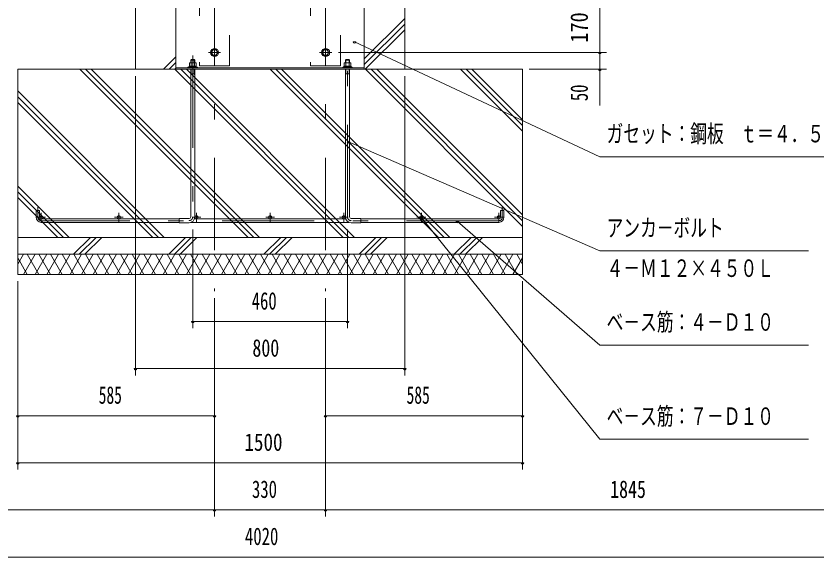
# Model space of a CAD drawing. Units: millimetres, scale not verified. Extents: x -32712 to 32715, y -14700 to 14700.
# Drawn here: x 19897 to 28218, y -4592 to 1038 of the extents above; entities that cross this region are included whole.
import ezdxf
from ezdxf.enums import TextEntityAlignment as Align

# ---------------------------------------------------------------- set-up
doc = ezdxf.new("R2010")
doc.units = ezdxf.units.MM
doc.header["$LTSCALE"] = 80
doc.linetypes.add('USER2', pattern=[10, 4, -6])
doc.linetypes.add('USER3', pattern=[24, 12, -5, 2, -5])
for name, color, linetype, lineweight in [('0-6_2-02BOLD', 7, 'Continuous', 18), ('0-7_2-12HIDDEN', 3, 'USER2', 18), ('0-8_2-22CENTER', 3, 'USER3', 18), ('0-9_2-42THIN', 4, 'Continuous', 18), ('0-A_2-52DIM', 3, 'Continuous', 18), ('0-B_2-62HATCH', 2, 'Continuous', 18)]:
    doc.layers.add(name, color=color, linetype=linetype, lineweight=lineweight)
doc.styles.add('ＭＳ ゴシック', font='')
doc.styles.get('ＭＳ ゴシック').set_extended_font_data('MS Gothic')

msp = doc.modelspace()

# ---------------------------------------------------------------- linework, layer by layer
at = {"layer": '0-6_2-02BOLD'}
for p, q in [((21559.85, 1357.9), (21559.85, 482.9)), ((23939.86, 1357.9), (23939.86, 482.9)), ((21748.86, 584.73), (21755.86, 577.73)), ((21685.86, 506.7), (21685.86, 498.65)), ((21717.68, 549.04), (21717.68, 517.2)), ((21724.36, 506.7), (21734.86, 517.2)), ((21745.36, 517.2), (21734.86, 506.7)), ((21752.03, 517.2), (21752.03, 549.04)), ((21772.48, 517.2), (21772.48, 506.7)), ((23307.23, 517.2), (23307.23, 506.7)), ((23373.73, 552.2), (23315.98, 552.2)), ((23327.68, 517.2), (23327.68, 549.04)), ((23344.86, 506.7), (23334.36, 517.2)), ((23344.86, 517.2), (23355.36, 506.7)), ((23362.04, 517.2), (23362.04, 549.04)), ((23365.86, 552.2), (23365.86, 577.73)), ((23393.86, 506.7), (23393.86, 498.65)), ((21559.85, 498.65), (23519.86, 498.65)), ((21713.86, -1053.6), (21713.86, 482.9)), ((21713.86, 435.65), (21755.86, 435.65)), ((21755.86, 482.9), (21755.86, -1053.6)), ((23323.86, -1053.6), (23323.86, 482.9)), ((23365.86, 435.65), (23323.86, 435.65)), ((23365.86, 482.9), (23365.86, -1053.6)), ((20159.86, -1074.6), (21594.86, -1074.6)), ((21594.86, -1071.1), (21696.36, -1071.1)), ((21752.03, -1074.6), (23327.69, -1074.6)), ((24919.86, -1074.6), (23484.86, -1074.6)), ((21594.86, -1109.6), (20159.86, -1109.6)), ((23363.26, -1109.6), (21716.46, -1109.6)), ((23484.86, -1109.6), (24919.86, -1109.6)), ((25164.86, -1267.1), (19914.86, -1267.1)), ((19914.86, -1442.1), (25164.86, -1442.1))]:
    msp.add_line(p, q, dxfattribs=at)
for points in [[(21139.86, 482.9), (21139.86, 1357.9), (15504.86, 1357.9)], [(23519.86, 482.9), (23519.86, 1357.9), (21559.85, 1357.9)], [(21748.86, 584.73), (21720.86, 584.73), (21713.86, 577.73)], [(23323.86, 552.2), (23323.86, 577.73), (23365.86, 577.73), (23358.86, 584.73), (23330.86, 584.73), (23323.86, 577.73)], [(21685.86, 506.7), (21783.86, 506.7), (21783.86, 498.65)], [(21772.48, 517.2), (21697.23, 517.2), (21697.23, 506.7)], [(21700.51, 517.2), (21700.51, 549.04), (21705.98, 552.2), (21763.73, 552.2), (21769.21, 549.04), (21769.21, 517.2)], [(21755.86, 552.2), (21755.86, 577.73), (21713.86, 577.73), (21713.86, 552.2)], [(23393.86, 506.7), (23295.86, 506.7), (23295.86, 498.65)], [(23307.23, 517.2), (23382.49, 517.2), (23382.49, 506.7)], [(23315.98, 552.2), (23310.5, 549.04), (23310.5, 517.2)], [(23373.73, 552.2), (23379.21, 549.04), (23379.21, 517.2)], [(20107.36, -1057.1), (20107.36, -987.1), (20142.36, -987.1), (20142.36, -1057.1)], [(24937.36, -1057.1), (24937.36, -987.1), (24972.36, -987.1), (24972.36, -1057.1)], [(21696.36, -1113.1), (21594.86, -1113.1), (21594.86, -1071.1)], [(23383.36, -1071.1), (23484.86, -1071.1), (23484.86, -1113.1), (23383.36, -1113.1)]]:
    msp.add_lwpolyline(points, dxfattribs=at)
for points in [[(21979.53, 628.15), (21996.71, 657.9), (21979.53, 687.65), (21945.18, 687.65), (21928.01, 657.9), (21945.18, 628.15)], [(23134.54, 628.15), (23151.71, 657.9), (23134.54, 687.65), (23100.18, 687.65), (23083.01, 657.9), (23100.18, 628.15)], [(19914.86, -1652.1), (19914.86, 482.9), (25164.86, 482.9), (25164.86, -1652.1)]]:
    msp.add_lwpolyline(points, close=True, dxfattribs=at)
for centre, radius in [((21962.36, 657.9), 42), ((21962.36, 657.9), 28.88), ((23117.36, 657.9), 42), ((23117.36, 657.9), 28.88), ((20159.86, -1057.1), 17.5), ((20966.61, -1057.1), 17.5), ((21773.36, -1057.1), 17.5), ((22539.86, -1057.1), 17.5), ((23306.36, -1057.1), 17.5), ((24113.11, -1057.1), 17.5), ((24919.86, -1057.1), 17.5)]:
    msp.add_circle(centre, radius, dxfattribs=at)
for centre, radius, start, end in [((21709.09, 538.96), 13.24, 49.5701, 90), ((21734.86, 503.98), 48.23, 69.13593, 110.86406), ((21760.62, 538.96), 13.24, 90, 130.42989), ((23319.09, 538.96), 13.24, 49.57011, 90), ((23344.86, 503.98), 48.23, 69.13594, 110.86407), ((23370.62, 538.96), 13.24, 90, 130.4299), ((20159.86, -1057.1), 52.5, 180, 270), ((21696.36, -1053.6), 59.5, 270, 0), ((21696.36, -1053.6), 17.5, 270, 0), ((23383.36, -1053.6), 59.5, 180, 270), ((23383.36, -1053.6), 17.5, 180, 270), ((24919.86, -1057.1), 52.5, 270, 0)]:
    msp.add_arc(centre, radius, start, end, dxfattribs=at)
at = {"layer": '0-7_2-12HIDDEN'}
msp.add_line((21806.43, 1357.9), (21806.43, 517.9), dxfattribs=at)
for points in [[(21806.43, 517.9), (22118.28, 517.9), (22118.28, 1357.9)], [(22961.43, 1357.9), (22961.43, 517.9), (23273.28, 517.9), (23273.28, 1357.9)]]:
    msp.add_lwpolyline(points, dxfattribs=at)
at = {"layer": '0-8_2-22CENTER'}
for p, q in [((21962.36, 7241.41), (21962.36, -1827.1)), ((23117.36, 7241.41), (23117.36, -1827.1)), ((21734.86, 626.73), (21734.86, -1053.6)), ((21899.36, 657.9), (22025.36, 657.9)), ((23054.36, 657.9), (23180.36, 657.9)), ((23344.86, -1053.6), (23344.86, 626.73)), ((20124.86, -1057.1), (20124.86, -952.1)), ((24954.86, -1057.1), (24954.86, -952.1)), ((20114.36, -1057.1), (20205.36, -1057.1)), ((20159.86, -1102.6), (20159.86, -1011.6)), ((20921.11, -1057.1), (21012.11, -1057.1)), ((20966.61, -1102.6), (20966.61, -1011.6)), ((21727.86, -1057.1), (21818.86, -1057.1)), ((21773.36, -1102.6), (21773.36, -1011.6)), ((22585.36, -1057.1), (22494.36, -1057.1)), ((22539.86, -1011.6), (22539.86, -1102.6)), ((23351.86, -1057.1), (23260.86, -1057.1)), ((23306.36, -1102.6), (23306.36, -1011.6)), ((24067.6, -1057.1), (24158.61, -1057.1)), ((24113.11, -1102.6), (24113.11, -1011.6)), ((24874.36, -1057.1), (24965.36, -1057.1)), ((24919.86, -1011.6), (24919.86, -1102.6)), ((24919.86, -1092.1), (20159.86, -1092.1))]:
    msp.add_line(p, q, dxfattribs=at)
for centre, radius, start, end in [((20159.86, -1057.1), 35, 180, 270), ((21696.36, -1053.6), 38.5, 270, 0), ((23383.36, -1053.6), 38.5, 180, 270), ((24919.86, -1057.1), 35, 270, 0)]:
    msp.add_arc(centre, radius, start, end, dxfattribs=at)
at = {"layer": '0-9_2-42THIN'}
for p, q in [((21719.11, 552.2), (21719.11, 582.98)), ((21750.61, 582.98), (21750.61, 552.2)), ((23329.11, 582.98), (23329.11, 552.2)), ((23360.61, 552.2), (23360.61, 582.98))]:
    msp.add_line(p, q, dxfattribs=at)
for points in [[(21713.86, 426.56), (21719.11, 435.65), (21719.11, 482.9)], [(21750.61, 482.9), (21750.61, 435.65), (21755.86, 426.56)], [(23323.86, 426.56), (23329.11, 435.65), (23329.11, 482.9)], [(23360.61, 482.9), (23360.61, 435.65), (23365.86, 426.56)]]:
    msp.add_lwpolyline(points, dxfattribs=at)
at = {"layer": '0-A_2-52DIM'}
for p, q in [((25969.86, 104.9), (25969.86, 1252.9)), ((23432.86, 767.96), (23404.86, 767.96)), ((23250.36, 657.9), (26039.86, 657.9)), ((25983.86, 657.9), (25955.86, 657.9)), ((26039.86, 482.9), (25234.86, 482.9)), ((25983.86, 482.9), (25955.86, 482.9)), ((21139.86, -2702.1), (21139.86, 412.9)), ((23939.86, -2702.1), (23939.86, 412.9)), ((23370.63, -272.9), (23342.63, -272.9)), ((25969.86, -1407.1), (23356.63, -272.9)), ((24132.56, -1064.65), (24104.56, -1064.65)), ((24502.04, -1100.3), (24474.04, -1100.3)), ((25969.86, -2387.1), (24488.04, -1100.3)), ((21734.86, -1183.1), (21734.86, -2212.1)), ((23344.86, -2212.1), (23344.86, -1183.1)), ((28139.86, -1407.1), (25969.86, -1407.1)), ((19914.86, -3682.1), (19914.86, -1722.1)), ((25164.86, -3682.1), (25164.86, -1722.1)), ((21962.36, -1897.1), (21962.36, -4172.1)), ((23117.36, -1897.1), (23117.36, -4172.1)), ((21748.86, -2142.1), (21720.86, -2142.1)), ((21734.86, -2142.1), (23344.86, -2142.1)), ((23358.86, -2142.1), (23330.86, -2142.1)), ((28139.86, -2387.1), (25969.86, -2387.1)), ((21153.86, -2632.1), (21125.86, -2632.1)), ((21139.86, -2632.1), (23939.86, -2632.1)), ((23953.86, -2632.1), (23925.86, -2632.1)), ((19928.86, -3122.1), (19900.86, -3122.1)), ((21962.36, -3122.1), (19914.86, -3122.1)), ((21976.36, -3122.1), (21948.36, -3122.1)), ((23131.36, -3122.1), (23103.36, -3122.1)), ((23117.36, -3122.1), (25164.86, -3122.1)), ((25178.86, -3122.1), (25150.86, -3122.1)), ((19928.86, -3612.1), (19900.86, -3612.1)), ((25164.86, -3612.1), (19914.86, -3612.1)), ((25178.86, -3612.1), (25150.86, -3612.1)), ((29574.86, -4102.1), (15504.86, -4102.1)), ((21976.36, -4102.1), (21948.36, -4102.1)), ((23131.36, -4102.1), (23103.36, -4102.1)), ((29574.86, -4592.1), (15504.86, -4592.1))]:
    msp.add_line(p, q, dxfattribs=at)
for points in [[(23418.86, 767.96), (25969.86, -427.1), (28769.85, -427.1)], [(24118.56, -1064.65), (25969.86, -3367.1), (28139.86, -3367.1)]]:
    msp.add_lwpolyline(points, dxfattribs=at)
for centre in [(23418.86, 767.96), (25969.86, 657.9), (25969.86, 482.9), (23356.63, -272.9), (24118.56, -1064.65), (24488.04, -1100.3), (21734.86, -2142.1), (23344.86, -2142.1), (21139.86, -2632.1), (23939.86, -2632.1), (19914.86, -3122.1), (21962.36, -3122.1), (23117.36, -3122.1), (25164.86, -3122.1), (19914.86, -3612.1), (25164.86, -3612.1), (21962.36, -4102.1), (23117.36, -4102.1)]:
    msp.add_arc(centre, 14, 180, 0, dxfattribs=at)
at = {"layer": '0-B_2-62HATCH'}
for p, q in [((23519.86, 592.4), (23939.86, 1012.4)), ((23939.86, 953), (23519.86, 533)), ((23529.16, 482.9), (23939.86, 893.6)), ((21430.46, 482.9), (21559.85, 612.29)), ((21559.85, 552.9), (21489.86, 482.9)), ((20560.61, 482.9), (22310.61, -1267.1)), ((22370.01, -1267.1), (20620.01, 482.9)), ((20679.4, 482.9), (22429.4, -1267.1)), ((21549.26, 482.9), (21559.85, 493.5)), ((23300.56, -1267.1), (21550.56, 482.9)), ((21609.95, 482.9), (23359.96, -1267.1)), ((23419.36, -1267.1), (21669.35, 482.9)), ((22540.51, 482.9), (24290.51, -1267.1)), ((24349.91, -1267.1), (22599.91, 482.9)), ((22659.3, 482.9), (24409.3, -1267.1)), ((25164.86, -1151.5), (23530.46, 482.9)), ((23589.85, 482.9), (25164.86, -1092.1)), ((25164.86, -1032.7), (23649.25, 482.9)), ((24520.41, 482.9), (25164.86, -161.55)), ((25164.86, -102.15), (24579.81, 482.9)), ((24639.2, 482.9), (25164.86, -42.75)), ((19914.86, 257.5), (21439.46, -1267.1)), ((21380.06, -1267.1), (19914.86, 198.1)), ((19914.86, 138.71), (21320.67, -1267.1)), ((20449.5, -1267.1), (19914.86, -732.45)), ((19914.86, -791.84), (20390.11, -1267.1)), ((20330.72, -1267.1), (19914.86, -851.24)), ((20495.42, -1442.1), (20670.41, -1267.1)), ((20729.81, -1267.1), (20554.81, -1442.1)), ((20614.21, -1442.1), (20789.21, -1267.1)), ((21485.37, -1442.1), (21660.36, -1267.1)), ((21719.76, -1267.1), (21544.76, -1442.1)), ((21604.16, -1442.1), (21779.16, -1267.1)), ((22475.31, -1442.1), (22650.31, -1267.1)), ((22709.71, -1267.1), (22534.71, -1442.1)), ((22769.11, -1267.1), (22594.11, -1442.1)), ((23465.26, -1442.1), (23640.26, -1267.1)), ((23699.66, -1267.1), (23524.66, -1442.1)), ((23759.06, -1267.1), (23584.06, -1442.1)), ((24455.21, -1442.1), (24630.21, -1267.1)), ((24689.61, -1267.1), (24514.61, -1442.1)), ((24574.01, -1442.1), (24749.01, -1267.1)), ((19914.86, -1543.72), (19973.53, -1442.1)), ((20013.95, -1652.1), (19914.86, -1480.47)), ((20094.78, -1442.1), (19973.53, -1652.1)), ((20013.95, -1442.1), (20135.19, -1652.1)), ((20094.78, -1652.1), (20216.02, -1442.1)), ((20256.43, -1652.1), (20135.18, -1442.1)), ((20337.26, -1442.1), (20216.01, -1652.1)), ((20256.43, -1442.1), (20377.68, -1652.1)), ((20337.26, -1652.1), (20458.5, -1442.1)), ((20498.92, -1652.1), (20377.68, -1442.1)), ((20579.75, -1442.1), (20458.5, -1652.1)), ((20620.16, -1652.1), (20498.92, -1442.1)), ((20700.99, -1442.1), (20579.75, -1652.1)), ((20741.41, -1652.1), (20620.16, -1442.1)), ((20822.23, -1442.1), (20700.99, -1652.1)), ((20862.65, -1652.1), (20741.41, -1442.1)), ((20943.48, -1442.1), (20822.23, -1652.1)), ((20983.89, -1652.1), (20862.65, -1442.1)), ((21064.72, -1442.1), (20943.48, -1652.1)), ((21105.14, -1652.1), (20983.89, -1442.1)), ((21185.97, -1442.1), (21064.72, -1652.1)), ((21226.38, -1652.1), (21105.14, -1442.1)), ((21307.21, -1442.1), (21185.96, -1652.1)), ((21347.63, -1652.1), (21226.38, -1442.1)), ((21428.46, -1442.1), (21307.21, -1652.1)), ((21468.87, -1652.1), (21347.63, -1442.1)), ((21549.7, -1442.1), (21428.46, -1652.1)), ((21468.86, -1442.1), (21590.11, -1652.1)), ((21549.69, -1652.1), (21670.94, -1442.1)), ((21711.36, -1652.1), (21590.11, -1442.1)), ((21792.18, -1442.1), (21670.94, -1652.1)), ((21711.36, -1442.1), (21832.6, -1652.1)), ((21792.18, -1652.1), (21913.43, -1442.1)), ((21953.84, -1652.1), (21832.6, -1442.1)), ((22034.67, -1442.1), (21913.43, -1652.1)), ((21953.84, -1442.1), (22075.09, -1652.1)), ((22034.67, -1652.1), (22155.91, -1442.1)), ((22196.33, -1652.1), (22075.09, -1442.1)), ((22277.16, -1442.1), (22155.91, -1652.1)), ((22196.33, -1442.1), (22317.57, -1652.1)), ((22277.16, -1652.1), (22398.4, -1442.1)), ((22438.82, -1652.1), (22317.57, -1442.1)), ((22519.64, -1442.1), (22398.4, -1652.1)), ((22560.06, -1652.1), (22438.82, -1442.1)), ((22640.89, -1442.1), (22519.64, -1652.1)), ((22560.06, -1442.1), (22681.31, -1652.1)), ((22640.89, -1652.1), (22762.14, -1442.1)), ((22802.55, -1652.1), (22681.31, -1442.1)), ((22883.37, -1442.1), (22762.13, -1652.1)), ((22802.54, -1442.1), (22923.79, -1652.1)), ((22883.37, -1652.1), (23004.62, -1442.1)), ((23045.04, -1652.1), (22923.79, -1442.1)), ((23125.86, -1442.1), (23004.62, -1652.1)), ((23045.03, -1442.1), (23166.28, -1652.1)), ((23125.86, -1652.1), (23247.1, -1442.1)), ((23287.52, -1652.1), (23166.28, -1442.1)), ((23368.35, -1442.1), (23247.1, -1652.1)), ((23287.52, -1442.1), (23408.77, -1652.1)), ((23368.35, -1652.1), (23489.59, -1442.1)), ((23530.01, -1652.1), (23408.77, -1442.1)), ((23610.84, -1442.1), (23489.59, -1652.1)), ((23530.01, -1442.1), (23651.25, -1652.1)), ((23610.84, -1652.1), (23732.08, -1442.1)), ((23772.5, -1652.1), (23651.25, -1442.1)), ((23853.32, -1442.1), (23732.08, -1652.1)), ((23772.5, -1442.1), (23893.74, -1652.1)), ((23853.32, -1652.1), (23974.57, -1442.1)), ((24014.99, -1652.1), (23893.74, -1442.1)), ((24095.81, -1442.1), (23974.57, -1652.1)), ((24014.98, -1442.1), (24136.22, -1652.1)), ((24095.81, -1652.1), (24217.05, -1442.1)), ((24257.47, -1652.1), (24136.22, -1442.1)), ((24338.3, -1442.1), (24217.05, -1652.1)), ((24257.47, -1442.1), (24378.72, -1652.1)), ((24338.3, -1652.1), (24459.54, -1442.1)), ((24499.96, -1652.1), (24378.71, -1442.1)), ((24580.79, -1442.1), (24459.54, -1652.1)), ((24499.96, -1442.1), (24621.2, -1652.1)), ((24580.79, -1652.1), (24702.03, -1442.1)), ((24742.45, -1652.1), (24621.2, -1442.1)), ((24823.27, -1442.1), (24702.03, -1652.1)), ((24742.45, -1442.1), (24863.69, -1652.1)), ((24823.27, -1652.1), (24944.52, -1442.1)), ((24984.93, -1652.1), (24863.69, -1442.1)), ((25065.76, -1442.1), (24944.52, -1652.1)), ((24984.93, -1442.1), (25106.17, -1652.1)), ((25065.76, -1652.1), (25164.86, -1480.45)), ((25164.86, -1543.74), (25106.17, -1442.1))]:
    msp.add_line(p, q, dxfattribs=at)

# ---------------------------------------------------------------- texts
at = {"layer": '0-A_2-52DIM', "color": 7, "style": 'ＭＳ ゴシック'}
for s, width, p in [('170', 0.85, (25899.86, 760.12)), ('50', 0.7, (25899.86, 151.5))]:
    msp.add_text(s, height=182.3, rotation=90, dxfattribs=dict(at, width=width)).set_placement(p, align=Align.BOTTOM_LEFT)
for s, width, p in [('ガセット：鋼板\u3000ｔ＝４．５', 0.7, (26039.86, -332.23)), ('アンカ－ボルト', 0.7, (26039.86, -1312.23)), ('４－Ｍ１２×４５０Ｌ', 0.7, (26039.86, -1732.23)), ('460', 0.7, (22348.3, -2072.1)), ('ベ－ス筋：４－Ｄ１０', 0.7, (26039.86, -2292.23)), ('800', 0.75, (22355.89, -2562.1)), ('585', 0.65, (20756.75, -3052.1)), ('585', 0.65, (23959.26, -3052.1)), ('ベ－ス筋：７－Ｄ１０', 0.7, (26039.86, -3272.23)), ('1500', 0.8, (22272.48, -3542.1)), ('330', 0.7, (22351.1, -4032.1)), ('1845', 0.75, (26076.99, -4032.1)), ('4020', 0.7, (22278.2, -4522.1))]:
    msp.add_text(s, height=182.3, dxfattribs=dict(at, width=width)).set_placement(p, align=Align.BOTTOM_LEFT)

doc.saveas('drawing.dxf')
